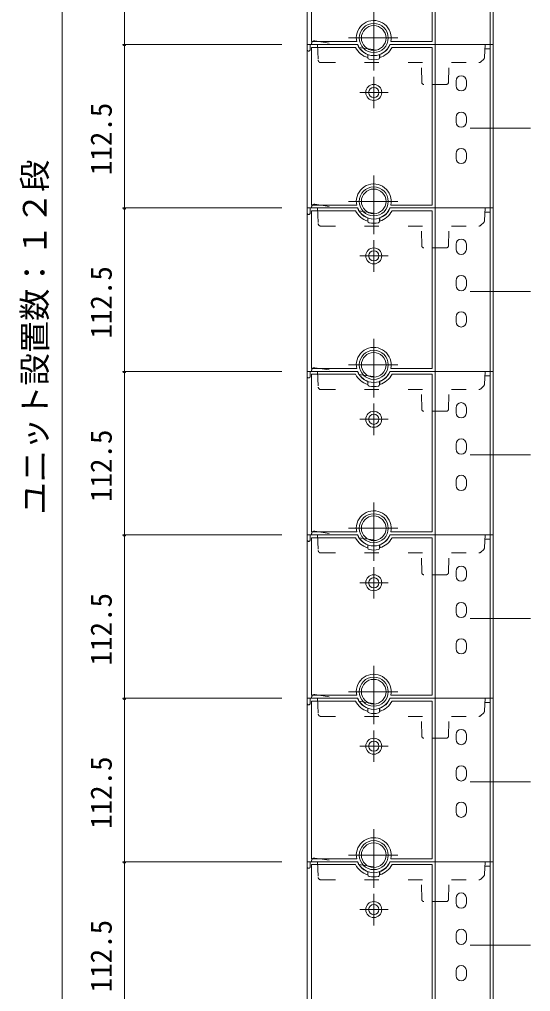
# Model space of a CAD drawing. Units: millimetres, scale not verified. Extents: x -6713 to 1917, y -1364 to 1364.
# Drawn here: x -6669 to -6318, y -501 to 168 of the extents above; entities that cross this region are included whole.
import ezdxf
from ezdxf.enums import TextEntityAlignment as Align

# ---------------------------------------------------------------- set-up
doc = ezdxf.new("R2010")
doc.units = ezdxf.units.MM
doc.header["$LTSCALE"] = 10
doc.linetypes.add('USER1', pattern=[3, 1, -2])
doc.linetypes.add('USER5', pattern=[24, 12, -5, 2, -5])
for name, color, linetype, lineweight in [('0-2_A-3', 5, 'USER5', 18), ('0-5_A-6', 7, 'Continuous', 18), ('0-8_A-A', 3, 'Continuous', 18), ('0-9_A-B', 3, 'Continuous', 18), ('0-A_A-C', 3, 'USER1', 18)]:
    doc.layers.add(name, color=color, linetype=linetype, lineweight=lineweight)
doc.styles.add('ＭＳ ゴシック', font='')
doc.styles.get('ＭＳ ゴシック').set_extended_font_data('MS Gothic')

msp = doc.modelspace()

# ---------------------------------------------------------------- linework, layer by layer
at = {"layer": '0-2_A-3'}
for p, q in [((-6359.09, 93.59), (-6317.54, 93.59)), ((-6359.09, -18.91), (-6317.54, -18.91)), ((-6359.09, -131.41), (-6317.54, -131.41)), ((-6359.09, -243.91), (-6317.54, -243.91)), ((-6359.09, -356.41), (-6317.54, -356.41)), ((-6359.09, -468.91), (-6317.54, -468.91))]:
    msp.add_line(p, q, dxfattribs=at)
at = {"layer": '0-5_A-6'}
for p, q in [((-6639.96, 601.09), (-6639.96, -748.91)), ((-6597.06, 151.09), (-6597.06, 263.59)), ((-6596.06, 151.09), (-6598.06, 151.09)), ((-6597.06, 151.09), (-6488.58, 151.09)), ((-6597.06, 38.59), (-6597.06, 151.09)), ((-6596.06, 38.59), (-6598.06, 38.59)), ((-6597.06, 38.59), (-6488.58, 38.59)), ((-6597.06, -73.91), (-6597.06, 38.59)), ((-6596.06, -73.91), (-6598.06, -73.91)), ((-6597.06, -73.91), (-6488.58, -73.91)), ((-6597.06, -186.41), (-6597.06, -73.91)), ((-6596.06, -186.41), (-6598.06, -186.41)), ((-6597.06, -186.41), (-6488.58, -186.41)), ((-6597.06, -298.91), (-6597.06, -186.41)), ((-6596.06, -298.91), (-6598.06, -298.91)), ((-6597.06, -298.91), (-6488.58, -298.91)), ((-6597.06, -411.41), (-6597.06, -298.91)), ((-6596.06, -411.41), (-6598.06, -411.41)), ((-6597.06, -411.41), (-6488.58, -411.41)), ((-6597.06, -523.91), (-6597.06, -411.41))]:
    msp.add_line(p, q, dxfattribs=at)
for centre in [(-6597.06, 151.09), (-6597.06, 38.59), (-6597.06, -73.91), (-6597.06, -186.41), (-6597.06, -298.91), (-6597.06, -411.41)]:
    msp.add_arc(centre, 1, 180, 0, dxfattribs=at)
at = {"layer": '0-8_A-A'}
for p, q in [((-6471.22, 263.59), (-6471.22, 151.09)), ((-6385.22, 261.59), (-6385.22, 153.09)), ((-6383.22, 151.09), (-6383.22, 263.59)), ((-6345.22, 151.09), (-6345.22, 263.59)), ((-6343.22, 263.59), (-6343.22, 151.09)), ((-6437.45, 155.74), (-6437.18, 153.09)), ((-6471.22, 151.09), (-6436.57, 151.09)), ((-6414.32, 151.09), (-6343.22, 151.09)), ((-6385.22, 153.09), (-6413.71, 153.09)), ((-6429.41, 144.26), (-6429.41, 141.91)), ((-6421.49, 141.91), (-6421.49, 144.26)), ((-6436.73, 38.59), (-6471.22, 38.59)), ((-6471.22, 38.59), (-6471.22, -73.91)), ((-6468.32, 36.59), (-6438.02, 36.59)), ((-6414.16, 38.59), (-6343.22, 38.59)), ((-6412.88, 36.59), (-6385.22, 36.59)), ((-6385.22, 36.59), (-6385.22, -71.91)), ((-6383.22, -73.91), (-6383.22, 38.59)), ((-6349.05, 35.59), (-6345.22, 35.59)), ((-6345.22, -73.91), (-6345.22, 38.59)), ((-6343.22, 38.59), (-6343.22, -73.91)), ((-6429.6, 31.67), (-6429.6, 29.56)), ((-6421.3, 29.56), (-6421.3, 31.67)), ((-6368.72, 13.59), (-6368.72, 10.09)), ((-6361.72, 10.09), (-6361.72, 13.59)), ((-6368.72, -11.41), (-6368.72, -14.91)), ((-6361.72, -14.91), (-6361.72, -11.41)), ((-6368.72, -36.41), (-6368.72, -39.91)), ((-6361.72, -39.91), (-6361.72, -36.41)), ((-6437.45, -69.26), (-6437.18, -71.91)), ((-6385.22, -71.91), (-6413.71, -71.91)), ((-6471.22, -73.91), (-6436.57, -73.91)), ((-6414.32, -73.91), (-6343.22, -73.91)), ((-6429.41, -80.74), (-6429.41, -83.09)), ((-6421.49, -83.09), (-6421.49, -80.74)), ((-6436.73, -186.41), (-6471.22, -186.41)), ((-6471.22, -186.41), (-6471.22, -298.91)), ((-6414.16, -186.41), (-6343.22, -186.41)), ((-6383.22, -298.91), (-6383.22, -186.41)), ((-6345.22, -298.91), (-6345.22, -186.41)), ((-6343.22, -186.41), (-6343.22, -298.91)), ((-6468.32, -188.41), (-6438.02, -188.41)), ((-6429.6, -193.33), (-6429.6, -195.44)), ((-6421.3, -195.44), (-6421.3, -193.33)), ((-6412.88, -188.41), (-6385.22, -188.41)), ((-6385.22, -188.41), (-6385.22, -296.91)), ((-6349.05, -189.41), (-6345.22, -189.41)), ((-6368.72, -211.41), (-6368.72, -214.91)), ((-6361.72, -214.91), (-6361.72, -211.41)), ((-6368.72, -236.41), (-6368.72, -239.91)), ((-6361.72, -239.91), (-6361.72, -236.41)), ((-6368.72, -261.41), (-6368.72, -264.91)), ((-6361.72, -264.91), (-6361.72, -261.41)), ((-6437.45, -294.26), (-6437.18, -296.91)), ((-6471.22, -298.91), (-6436.57, -298.91)), ((-6414.32, -298.91), (-6343.22, -298.91)), ((-6385.22, -296.91), (-6413.71, -296.91)), ((-6429.41, -305.74), (-6429.41, -308.09)), ((-6421.49, -308.09), (-6421.49, -305.74)), ((-6436.73, -411.41), (-6471.22, -411.41)), ((-6471.22, -411.41), (-6471.22, -523.91)), ((-6468.32, -413.41), (-6438.02, -413.41)), ((-6414.16, -411.41), (-6343.22, -411.41)), ((-6412.88, -413.41), (-6385.22, -413.41)), ((-6385.22, -413.41), (-6385.22, -521.91)), ((-6383.22, -523.91), (-6383.22, -411.41)), ((-6349.05, -414.41), (-6345.22, -414.41)), ((-6345.22, -523.91), (-6345.22, -411.41)), ((-6343.22, -411.41), (-6343.22, -523.91)), ((-6429.6, -418.33), (-6429.6, -420.44)), ((-6421.3, -420.44), (-6421.3, -418.33)), ((-6368.72, -436.41), (-6368.72, -439.91)), ((-6361.72, -439.91), (-6361.72, -436.41)), ((-6368.72, -461.41), (-6368.72, -464.91)), ((-6361.72, -464.91), (-6361.72, -461.41)), ((-6368.72, -486.41), (-6368.72, -489.91)), ((-6361.72, -489.91), (-6361.72, -486.41))]:
    msp.add_line(p, q, dxfattribs=at)
at = {"layer": '0-8_A-A', "linetype": 'USER5'}
for p, q in [((-6425.45, 133.14), (-6425.45, 173.41)), ((-6442.81, 155.59), (-6408.85, 155.59)), ((-6425.45, -5.3), (-6425.45, 16.39)), ((-6435.02, 5.59), (-6415.6, 5.59)), ((-6425.45, -91.86), (-6425.45, -51.59)), ((-6442.81, -69.41), (-6408.85, -69.41)), ((-6425.45, -230.3), (-6425.45, -208.61)), ((-6435.02, -219.41), (-6415.6, -219.41)), ((-6425.45, -316.86), (-6425.45, -276.59)), ((-6442.81, -294.41), (-6408.85, -294.41)), ((-6425.45, -455.3), (-6425.45, -433.61)), ((-6435.02, -444.41), (-6415.6, -444.41))]:
    msp.add_line(p, q, dxfattribs=at)
at = {"layer": '0-8_A-A', "linetype": 'USER1'}
for p, q in [((-6471.22, 151.09), (-6471.22, 147.54)), ((-6469.22, 147.54), (-6469.22, 151.09)), ((-6470.17, 146.59), (-6470.27, 146.59)), ((-6465.92, 41.08), (-6449.36, 38.59)), ((-6468.22, 38.59), (-6468.22, 39.1)), ((-6435.65, 36.53), (-6417.69, 33.82)), ((-6471.22, -73.91), (-6471.22, -77.46)), ((-6470.17, -78.41), (-6470.27, -78.41)), ((-6469.22, -77.46), (-6469.22, -73.91)), ((-6468.22, -186.41), (-6468.22, -185.9)), ((-6465.92, -183.92), (-6449.36, -186.41)), ((-6435.65, -188.47), (-6417.69, -191.18)), ((-6471.22, -298.91), (-6471.22, -302.46)), ((-6469.22, -302.46), (-6469.22, -298.91)), ((-6470.17, -303.41), (-6470.27, -303.41)), ((-6468.22, -411.41), (-6468.22, -410.9)), ((-6465.92, -408.92), (-6449.36, -411.41)), ((-6435.65, -413.47), (-6417.69, -416.18))]:
    msp.add_line(p, q, dxfattribs=at)
at = {"layer": '0-8_A-A'}
for points in [[(-6437.18, 153.09), (-6468.32, 153.09), (-6468.32, 261.59)], [(-6437.18, -71.91), (-6468.32, -71.91), (-6468.32, 36.59)], [(-6437.18, -296.91), (-6468.32, -296.91), (-6468.32, -188.41)], [(-6437.18, -521.91), (-6468.32, -521.91), (-6468.32, -413.41)]]:
    msp.add_lwpolyline(points, dxfattribs=at)
for centre, radius in [((-6425.45, 155.59), 10), ((-6425.45, 155.59), 8.5), ((-6425.45, 5.59), 5.5), ((-6425.45, 5.59), 3.5), ((-6425.45, -69.41), 10), ((-6425.45, -69.41), 8.5), ((-6425.45, -219.41), 5.5), ((-6425.45, -219.41), 3.5), ((-6425.45, -294.41), 10), ((-6425.45, -294.41), 8.5), ((-6425.45, -444.41), 5.5), ((-6425.45, -444.41), 3.5)]:
    msp.add_circle(centre, radius, dxfattribs=at)
for centre, radius, start, end in [((-6425.45, 155.59), 12, 347.975, 179.291), ((-6425.45, 155.59), 12, 202.024, 250.736), ((-6425.45, 155.59), 12, 289.264, 337.976), ((-6428.41, 141.91), 1, 180, 257.798), ((-6425.45, 155.59), 15, 257.798, 282.202), ((-6422.49, 141.91), 1, 282.202, 0), ((-6425.45, 43.09), 14.15, 207.346, 252.945), ((-6425.45, 43.09), 12.15, 201.738, 338.262), ((-6425.45, 43.09), 14.15, 287.055, 332.654), ((-6365.22, 13.59), 3.5, 0, 180), ((-6365.22, 10.09), 3.5, 180, 0), ((-6365.22, -11.41), 3.5, 0, 180), ((-6365.22, -14.91), 3.5, 180, 0), ((-6365.22, -36.41), 3.5, 0, 180), ((-6365.22, -39.91), 3.5, 180, 0), ((-6425.45, -69.41), 12, 347.975, 179.291), ((-6425.45, -69.41), 12, 202.024, 250.736), ((-6425.45, -69.41), 12, 289.264, 337.976), ((-6428.41, -83.09), 1, 180, 257.798), ((-6425.45, -69.41), 15, 257.798, 282.202), ((-6422.49, -83.09), 1, 282.202, 0), ((-6425.45, -181.91), 12.15, 201.738, 338.262), ((-6425.45, -181.91), 14.15, 207.346, 252.945), ((-6425.45, -181.91), 14.15, 287.055, 332.654), ((-6365.22, -211.41), 3.5, 0, 180), ((-6365.22, -214.91), 3.5, 180, 0), ((-6365.22, -236.41), 3.5, 0, 180), ((-6365.22, -239.91), 3.5, 180, 0), ((-6365.22, -261.41), 3.5, 0, 180), ((-6365.22, -264.91), 3.5, 180, 0), ((-6425.45, -294.41), 12, 347.975, 179.291), ((-6425.45, -294.41), 12, 202.024, 250.736), ((-6425.45, -294.41), 12, 289.264, 337.976), ((-6428.41, -308.09), 1, 180, 257.798), ((-6425.45, -294.41), 15, 257.798, 282.202), ((-6422.49, -308.09), 1, 282.202, 0), ((-6425.45, -406.91), 14.15, 207.346, 252.945), ((-6425.45, -406.91), 12.15, 201.738, 338.262), ((-6425.45, -406.91), 14.15, 287.055, 332.654), ((-6365.22, -436.41), 3.5, 0, 180), ((-6365.22, -439.91), 3.5, 180, 0), ((-6365.22, -461.41), 3.5, 0, 180), ((-6365.22, -464.91), 3.5, 180, 0), ((-6365.22, -486.41), 3.5, 0, 180), ((-6365.22, -489.91), 3.5, 180, 0)]:
    msp.add_arc(centre, radius, start, end, dxfattribs=at)
at = {"layer": '0-8_A-A', "linetype": 'USER1'}
for centre, radius, start, end in [((-6470.27, 147.54), 0.95, 180, 270), ((-6470.17, 147.54), 0.95, 270, 0), ((-6466.22, 39.1), 2, 81.44, 180), ((-6470.27, -77.46), 0.95, 180, 270), ((-6470.17, -77.46), 0.95, 270, 0), ((-6466.22, -185.9), 2, 81.44, 180), ((-6470.27, -302.46), 0.95, 180, 270), ((-6470.17, -302.46), 0.95, 270, 0), ((-6466.22, -410.9), 2, 81.44, 180)]:
    msp.add_arc(centre, radius, start, end, dxfattribs=at)
at = {"layer": '0-9_A-B'}
for p, q in [((-6436.73, 151.09), (-6471.22, 151.09)), ((-6471.22, 151.09), (-6471.22, 38.59)), ((-6468.32, 149.09), (-6438.02, 149.09)), ((-6414.16, 151.09), (-6343.22, 151.09)), ((-6412.88, 149.09), (-6385.22, 149.09)), ((-6385.22, 149.09), (-6385.22, 40.59)), ((-6383.22, 38.59), (-6383.22, 151.09)), ((-6349.05, 148.09), (-6345.22, 148.09)), ((-6345.22, 38.59), (-6345.22, 151.09)), ((-6343.22, 151.09), (-6343.22, 38.59)), ((-6429.6, 144.17), (-6429.6, 142.06)), ((-6421.3, 142.06), (-6421.3, 144.17)), ((-6368.72, 126.09), (-6368.72, 122.59)), ((-6361.72, 122.59), (-6361.72, 126.09)), ((-6368.72, 101.09), (-6368.72, 97.59)), ((-6361.72, 97.59), (-6361.72, 101.09)), ((-6368.72, 76.09), (-6368.72, 72.59)), ((-6361.72, 72.59), (-6361.72, 76.09)), ((-6437.45, 43.24), (-6437.18, 40.59)), ((-6385.22, 40.59), (-6413.71, 40.59)), ((-6471.22, 38.59), (-6436.57, 38.59)), ((-6414.32, 38.59), (-6343.22, 38.59)), ((-6429.41, 31.76), (-6429.41, 29.41)), ((-6421.49, 29.41), (-6421.49, 31.76)), ((-6436.73, -73.91), (-6471.22, -73.91)), ((-6471.22, -73.91), (-6471.22, -186.41)), ((-6468.32, -75.91), (-6438.02, -75.91)), ((-6414.16, -73.91), (-6343.22, -73.91)), ((-6412.88, -75.91), (-6385.22, -75.91)), ((-6385.22, -75.91), (-6385.22, -184.41)), ((-6383.22, -186.41), (-6383.22, -73.91)), ((-6349.05, -76.91), (-6345.22, -76.91)), ((-6345.22, -186.41), (-6345.22, -73.91)), ((-6343.22, -73.91), (-6343.22, -186.41)), ((-6429.6, -80.83), (-6429.6, -82.94)), ((-6421.3, -82.94), (-6421.3, -80.83)), ((-6368.72, -98.91), (-6368.72, -102.41)), ((-6361.72, -102.41), (-6361.72, -98.91)), ((-6368.72, -123.91), (-6368.72, -127.41)), ((-6361.72, -127.41), (-6361.72, -123.91)), ((-6368.72, -148.91), (-6368.72, -152.41)), ((-6361.72, -152.41), (-6361.72, -148.91)), ((-6471.22, -186.41), (-6436.57, -186.41)), ((-6437.45, -181.76), (-6437.18, -184.41)), ((-6414.32, -186.41), (-6343.22, -186.41)), ((-6385.22, -184.41), (-6413.71, -184.41)), ((-6429.41, -193.24), (-6429.41, -195.59)), ((-6421.49, -195.59), (-6421.49, -193.24)), ((-6436.73, -298.91), (-6471.22, -298.91)), ((-6471.22, -298.91), (-6471.22, -411.41)), ((-6468.32, -300.91), (-6438.02, -300.91)), ((-6414.16, -298.91), (-6343.22, -298.91)), ((-6412.88, -300.91), (-6385.22, -300.91)), ((-6385.22, -300.91), (-6385.22, -409.41)), ((-6383.22, -411.41), (-6383.22, -298.91)), ((-6345.22, -411.41), (-6345.22, -298.91)), ((-6343.22, -298.91), (-6343.22, -411.41)), ((-6429.6, -305.83), (-6429.6, -307.94)), ((-6421.3, -307.94), (-6421.3, -305.83)), ((-6349.05, -301.91), (-6345.22, -301.91)), ((-6368.72, -323.91), (-6368.72, -327.41)), ((-6361.72, -327.41), (-6361.72, -323.91)), ((-6368.72, -348.91), (-6368.72, -352.41)), ((-6361.72, -352.41), (-6361.72, -348.91)), ((-6368.72, -373.91), (-6368.72, -377.41)), ((-6361.72, -377.41), (-6361.72, -373.91)), ((-6437.45, -406.76), (-6437.18, -409.41)), ((-6471.22, -411.41), (-6436.57, -411.41)), ((-6414.32, -411.41), (-6343.22, -411.41)), ((-6385.22, -409.41), (-6413.71, -409.41)), ((-6429.41, -418.24), (-6429.41, -420.59)), ((-6421.49, -420.59), (-6421.49, -418.24))]:
    msp.add_line(p, q, dxfattribs=at)
at = {"layer": '0-9_A-B', "linetype": 'USER1'}
for p, q in [((-6468.22, 151.09), (-6468.22, 151.6)), ((-6465.92, 153.58), (-6449.36, 151.09)), ((-6435.65, 149.03), (-6417.69, 146.32)), ((-6471.22, 38.59), (-6471.22, 35.04)), ((-6470.17, 34.09), (-6470.27, 34.09)), ((-6469.22, 35.04), (-6469.22, 38.59)), ((-6468.22, -73.91), (-6468.22, -73.4)), ((-6465.92, -71.42), (-6449.36, -73.91)), ((-6435.65, -75.97), (-6417.69, -78.68)), ((-6471.22, -186.41), (-6471.22, -189.96)), ((-6469.22, -189.96), (-6469.22, -186.41)), ((-6470.17, -190.91), (-6470.27, -190.91)), ((-6468.22, -298.91), (-6468.22, -298.4)), ((-6465.92, -296.42), (-6449.36, -298.91)), ((-6435.65, -300.97), (-6417.69, -303.68)), ((-6471.22, -411.41), (-6471.22, -414.96)), ((-6469.22, -414.96), (-6469.22, -411.41)), ((-6470.17, -415.91), (-6470.27, -415.91))]:
    msp.add_line(p, q, dxfattribs=at)
at = {"layer": '0-9_A-B', "linetype": 'USER5'}
for p, q in [((-6425.45, 107.2), (-6425.45, 128.89)), ((-6435.02, 118.09), (-6415.6, 118.09)), ((-6425.45, 20.64), (-6425.45, 60.91)), ((-6442.81, 43.09), (-6408.85, 43.09)), ((-6425.45, -117.8), (-6425.45, -96.11)), ((-6435.02, -106.91), (-6415.6, -106.91)), ((-6425.45, -204.36), (-6425.45, -164.09)), ((-6442.81, -181.91), (-6408.85, -181.91)), ((-6425.45, -342.8), (-6425.45, -321.11)), ((-6435.02, -331.91), (-6415.6, -331.91)), ((-6425.45, -429.36), (-6425.45, -389.09)), ((-6442.81, -406.91), (-6408.85, -406.91))]:
    msp.add_line(p, q, dxfattribs=at)
at = {"layer": '0-9_A-B'}
for points in [[(-6437.18, 40.59), (-6468.32, 40.59), (-6468.32, 149.09)], [(-6437.18, -184.41), (-6468.32, -184.41), (-6468.32, -75.91)], [(-6437.18, -409.41), (-6468.32, -409.41), (-6468.32, -300.91)]]:
    msp.add_lwpolyline(points, dxfattribs=at)
for centre, radius in [((-6425.45, 118.09), 5.5), ((-6425.45, 118.09), 3.5), ((-6425.45, 43.09), 10), ((-6425.45, 43.09), 8.5), ((-6425.45, -106.91), 5.5), ((-6425.45, -106.91), 3.5), ((-6425.45, -181.91), 10), ((-6425.45, -181.91), 8.5), ((-6425.45, -331.91), 5.5), ((-6425.45, -331.91), 3.5), ((-6425.45, -406.91), 10), ((-6425.45, -406.91), 8.5)]:
    msp.add_circle(centre, radius, dxfattribs=at)
at = {"layer": '0-9_A-B', "linetype": 'USER1'}
for centre, radius, start, end in [((-6466.22, 151.6), 2, 81.44, 180), ((-6470.27, 35.04), 0.95, 180, 270), ((-6470.17, 35.04), 0.95, 270, 0), ((-6466.22, -73.4), 2, 81.44, 180), ((-6470.27, -189.96), 0.95, 180, 270), ((-6470.17, -189.96), 0.95, 270, 0), ((-6466.22, -298.4), 2, 81.44, 180), ((-6470.27, -414.96), 0.95, 180, 270), ((-6470.17, -414.96), 0.95, 270, 0)]:
    msp.add_arc(centre, radius, start, end, dxfattribs=at)
at = {"layer": '0-9_A-B'}
for centre, radius, start, end in [((-6425.45, 155.59), 14.15, 207.346, 252.945), ((-6425.45, 155.59), 12.15, 201.738, 338.262), ((-6425.45, 155.59), 14.15, 287.055, 332.654), ((-6365.22, 126.09), 3.5, 0, 180), ((-6365.22, 122.59), 3.5, 180, 0), ((-6365.22, 101.09), 3.5, 0, 180), ((-6365.22, 97.59), 3.5, 180, 0), ((-6365.22, 76.09), 3.5, 0, 180), ((-6365.22, 72.59), 3.5, 180, 0), ((-6425.45, 43.09), 12, 347.975, 179.291), ((-6425.45, 43.09), 12, 202.024, 250.736), ((-6425.45, 43.09), 12, 289.264, 337.976), ((-6428.41, 29.41), 1, 180, 257.798), ((-6425.45, 43.09), 15, 257.798, 282.202), ((-6422.49, 29.41), 1, 282.202, 0), ((-6425.45, -69.41), 14.15, 207.346, 252.945), ((-6425.45, -69.41), 12.15, 201.738, 338.262), ((-6425.45, -69.41), 14.15, 287.055, 332.654), ((-6365.22, -98.91), 3.5, 0, 180), ((-6365.22, -102.41), 3.5, 180, 0), ((-6365.22, -123.91), 3.5, 0, 180), ((-6365.22, -127.41), 3.5, 180, 0), ((-6365.22, -148.91), 3.5, 0, 180), ((-6365.22, -152.41), 3.5, 180, 0), ((-6425.45, -181.91), 12, 347.975, 179.291), ((-6425.45, -181.91), 12, 202.024, 250.736), ((-6425.45, -181.91), 12, 289.264, 337.976), ((-6428.41, -195.59), 1, 180, 257.798), ((-6425.45, -181.91), 15, 257.798, 282.202), ((-6422.49, -195.59), 1, 282.202, 0), ((-6425.45, -294.41), 14.15, 207.346, 252.945), ((-6425.45, -294.41), 12.15, 201.738, 338.262), ((-6425.45, -294.41), 14.15, 287.055, 332.654), ((-6365.22, -323.91), 3.5, 0, 180), ((-6365.22, -327.41), 3.5, 180, 0), ((-6365.22, -348.91), 3.5, 0, 180), ((-6365.22, -352.41), 3.5, 180, 0), ((-6365.22, -373.91), 3.5, 0, 180), ((-6365.22, -377.41), 3.5, 180, 0), ((-6425.45, -406.91), 12, 347.975, 179.291), ((-6425.45, -406.91), 12, 202.024, 250.736), ((-6425.45, -406.91), 12, 289.264, 337.976), ((-6428.41, -420.59), 1, 180, 257.798), ((-6422.49, -420.59), 1, 282.202, 0), ((-6425.45, -406.91), 15, 257.798, 282.202)]:
    msp.add_arc(centre, radius, start, end, dxfattribs=at)
at = {"layer": '0-A_A-C'}
for p, q in [((-6464.22, 151.09), (-6463.65, 140.3)), ((-6349.17, 142.38), (-6348.72, 151.09)), ((-6349.79, 141.04), (-6351.79, 139.14)), ((-6461.85, 138.59), (-6353.17, 138.59)), ((-6392.39, 125.06), (-6392.63, 138.59)), ((-6374.04, 125.06), (-6373.81, 138.59)), ((-6375.54, 123.59), (-6390.89, 123.59)), ((-6464.22, 38.59), (-6463.65, 27.8)), ((-6349.17, 29.88), (-6348.72, 38.59)), ((-6349.79, 28.54), (-6351.79, 26.64)), ((-6461.85, 26.09), (-6353.17, 26.09)), ((-6392.39, 12.56), (-6392.63, 26.09)), ((-6374.04, 12.56), (-6373.81, 26.09)), ((-6375.54, 11.09), (-6390.89, 11.09)), ((-6464.22, -73.91), (-6463.65, -84.7)), ((-6349.17, -82.62), (-6348.72, -73.91)), ((-6461.85, -86.41), (-6353.17, -86.41)), ((-6392.39, -99.94), (-6392.63, -86.41)), ((-6374.04, -99.94), (-6373.81, -86.41)), ((-6349.79, -83.96), (-6351.79, -85.86)), ((-6375.54, -101.41), (-6390.89, -101.41)), ((-6464.22, -186.41), (-6463.65, -197.2)), ((-6349.17, -195.12), (-6348.72, -186.41)), ((-6461.85, -198.91), (-6353.17, -198.91)), ((-6392.39, -212.44), (-6392.63, -198.91)), ((-6374.04, -212.44), (-6373.81, -198.91)), ((-6349.79, -196.46), (-6351.79, -198.36)), ((-6375.54, -213.91), (-6390.89, -213.91)), ((-6464.22, -298.91), (-6463.65, -309.7)), ((-6349.17, -307.62), (-6348.72, -298.91)), ((-6461.85, -311.41), (-6353.17, -311.41)), ((-6392.39, -324.94), (-6392.63, -311.41)), ((-6374.04, -324.94), (-6373.81, -311.41)), ((-6349.79, -308.96), (-6351.79, -310.86)), ((-6375.54, -326.41), (-6390.89, -326.41)), ((-6464.22, -411.41), (-6463.65, -422.2)), ((-6349.17, -420.12), (-6348.72, -411.41)), ((-6349.79, -421.46), (-6351.79, -423.36)), ((-6461.85, -423.91), (-6353.17, -423.91)), ((-6392.39, -437.44), (-6392.63, -423.91)), ((-6374.04, -437.44), (-6373.81, -423.91)), ((-6375.54, -438.91), (-6390.89, -438.91))]:
    msp.add_line(p, q, dxfattribs=at)
for centre, radius, start, end in [((-6351.17, 142.49), 2, 313.5, 357), ((-6461.85, 140.39), 1.8, 183.002, 270), ((-6353.17, 140.59), 2, 270, 313.5), ((-6390.89, 125.09), 1.5, 181, 270), ((-6375.54, 125.09), 1.5, 270, 359), ((-6461.85, 27.89), 1.8, 183.002, 270), ((-6351.17, 29.99), 2, 313.5, 357), ((-6353.17, 28.09), 2, 270, 313.5), ((-6390.89, 12.59), 1.5, 181, 270), ((-6375.54, 12.59), 1.5, 270, 359), ((-6461.85, -84.61), 1.8, 183.002, 270), ((-6353.17, -84.41), 2, 270, 313.5), ((-6351.17, -82.51), 2, 313.5, 357), ((-6390.89, -99.91), 1.5, 181, 270), ((-6375.54, -99.91), 1.5, 270, 359), ((-6461.85, -197.11), 1.8, 183.002, 270), ((-6353.17, -196.91), 2, 270, 313.5), ((-6351.17, -195.01), 2, 313.5, 357), ((-6390.89, -212.41), 1.5, 181, 270), ((-6375.54, -212.41), 1.5, 270, 359), ((-6351.17, -307.51), 2, 313.5, 357), ((-6461.85, -309.61), 1.8, 183.002, 270), ((-6353.17, -309.41), 2, 270, 313.5), ((-6390.89, -324.91), 1.5, 181, 270), ((-6375.54, -324.91), 1.5, 270, 359), ((-6351.17, -420.01), 2, 313.5, 357), ((-6461.85, -422.11), 1.8, 183.002, 270), ((-6353.17, -421.91), 2, 270, 313.5), ((-6390.89, -437.41), 1.5, 181, 270), ((-6375.54, -437.41), 1.5, 270, 359)]:
    msp.add_arc(centre, radius, start, end, dxfattribs=at)

# ---------------------------------------------------------------- texts
at = {"layer": '0-5_A-6', "style": 'ＭＳ ゴシック'}
for s, height, p in [('112.5', 14.66, (-6601.33, 61.16)), ('ユニット設置数：１２段', 16.28, (-6645.69, -172.42)), ('112.5', 14.66, (-6601.33, -51.34)), ('112.5', 14.66, (-6601.33, -163.84)), ('112.5', 14.66, (-6601.33, -276.34)), ('112.5', 14.66, (-6601.33, -388.84)), ('112.5', 14.66, (-6601.33, -501.34))]:
    msp.add_text(s, height=height, rotation=90, dxfattribs=at).set_placement(p, align=Align.BOTTOM_LEFT)

doc.saveas('drawing.dxf')
